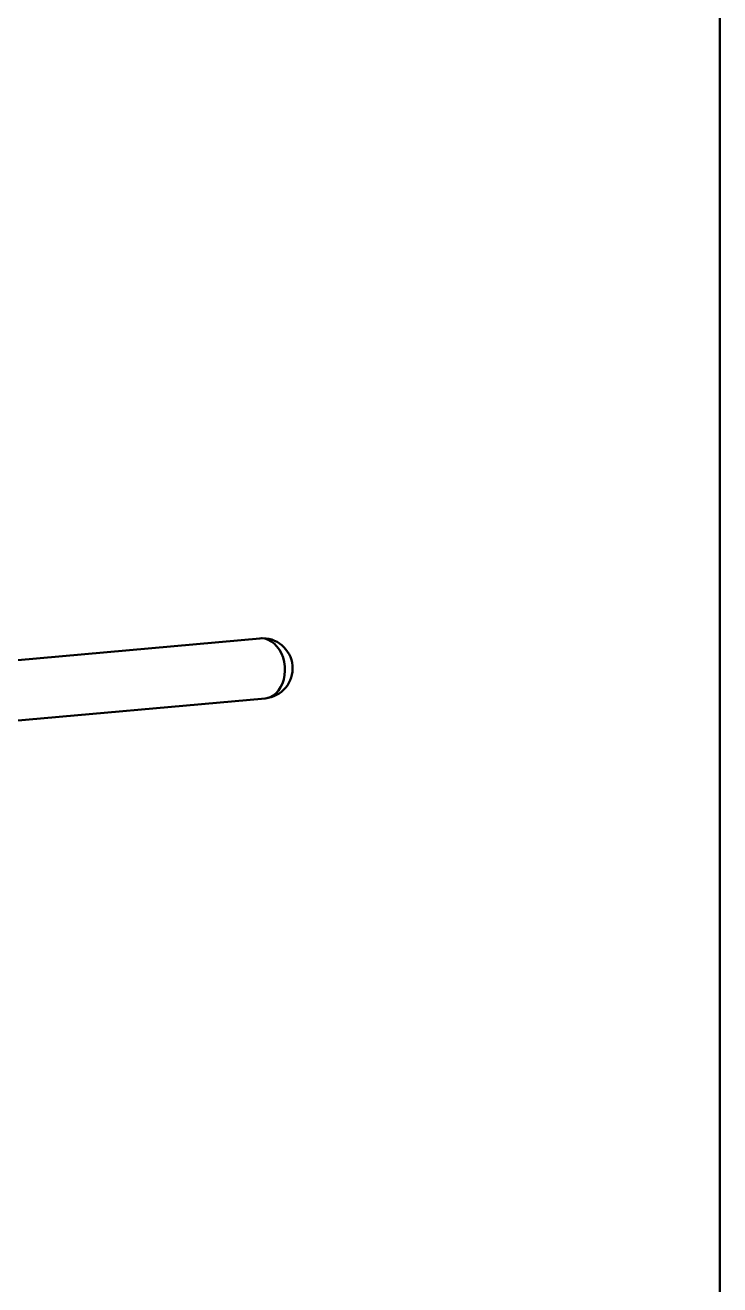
# Model space of a CAD drawing. Header units: millimetres. Extents: x 10 to 584, y 10 to 410.
# Drawn here: x 510.3 to 584, y 205.1 to 338.8 of the extents above; entities that cross this region are included whole.
import ezdxf

# ---------------------------------------------------------------- set-up
doc = ezdxf.new("R2010")
doc.units = ezdxf.units.MM

msp = doc.modelspace()

# ---------------------------------------------------------------- linework, layer by layer
at = {"color": 7, "linetype": 'Continuous', "lineweight": 50}
for p, q in [((584, 410), (584, 10)), ((535.1604, 273.7132), (497.6402, 270.3525)), ((498.2112, 263.978), (535.7314, 267.3387))]:
    msp.add_line(p, q, dxfattribs=at)
at = {"color": 7, "linetype": 'Continuous', "lineweight": 50, "flags": 128}
msp.add_lwpolyline([(535.1604, 273.7132), (535.3383, 273.7201), (535.6947, 273.6805), (536.0457, 273.5704), (536.3832, 273.3923), (536.6997, 273.1501), (536.9883, 272.8494), (537.2424, 272.4967), (537.4564, 272.1), (537.6255, 271.6682), (537.7459, 271.2108), (537.8149, 270.7381), (537.831, 270.2607), (537.7938, 269.7892), (537.7041, 269.3342), (537.5641, 268.9058), (537.3767, 268.5136), (537.1461, 268.1663), (536.8776, 267.8718), (536.5771, 267.6365), (536.2514, 267.4658), (535.9076, 267.3635), (535.7314, 267.3387)], dxfattribs=at)
at = {"color": 7, "linetype": 'Continuous', "lineweight": 50}
for start, end in [(5.11836, 95.11836), (275.11836, 5.11836)]:
    msp.add_arc((535.4459, 270.5259), 3.2, start, end, dxfattribs=at)

doc.saveas('drawing.dxf')
